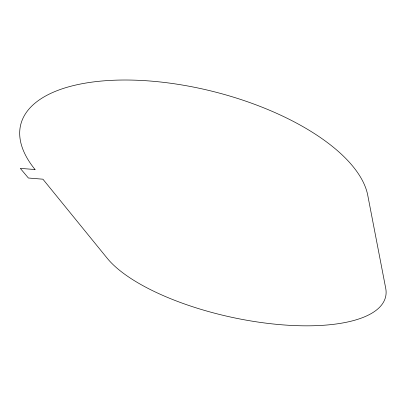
<?xml version="1.0" encoding="UTF-8"?>
<svg xmlns="http://www.w3.org/2000/svg" width="406" height="406" viewBox="0 0 406 406"><rect width="100%" height="100%" fill="white"/><g stroke="black" fill="none" stroke-linecap="round" stroke-linejoin="round"><path stroke-width="0.61" d="M35.053 169.53L20.305 168.383L28.395 178.016L42.914 179.193L107.235 258.282A146.642 53.069 12.3 0 0 272.522 323.917A146.642 53.069 12.3 0 0 385.7 288.194L367.77 195.387A178.777 78.947 14.1 0 0 149.555 80.982A178.777 78.947 14.1 0 0 35.053 169.53"/></g></svg>
